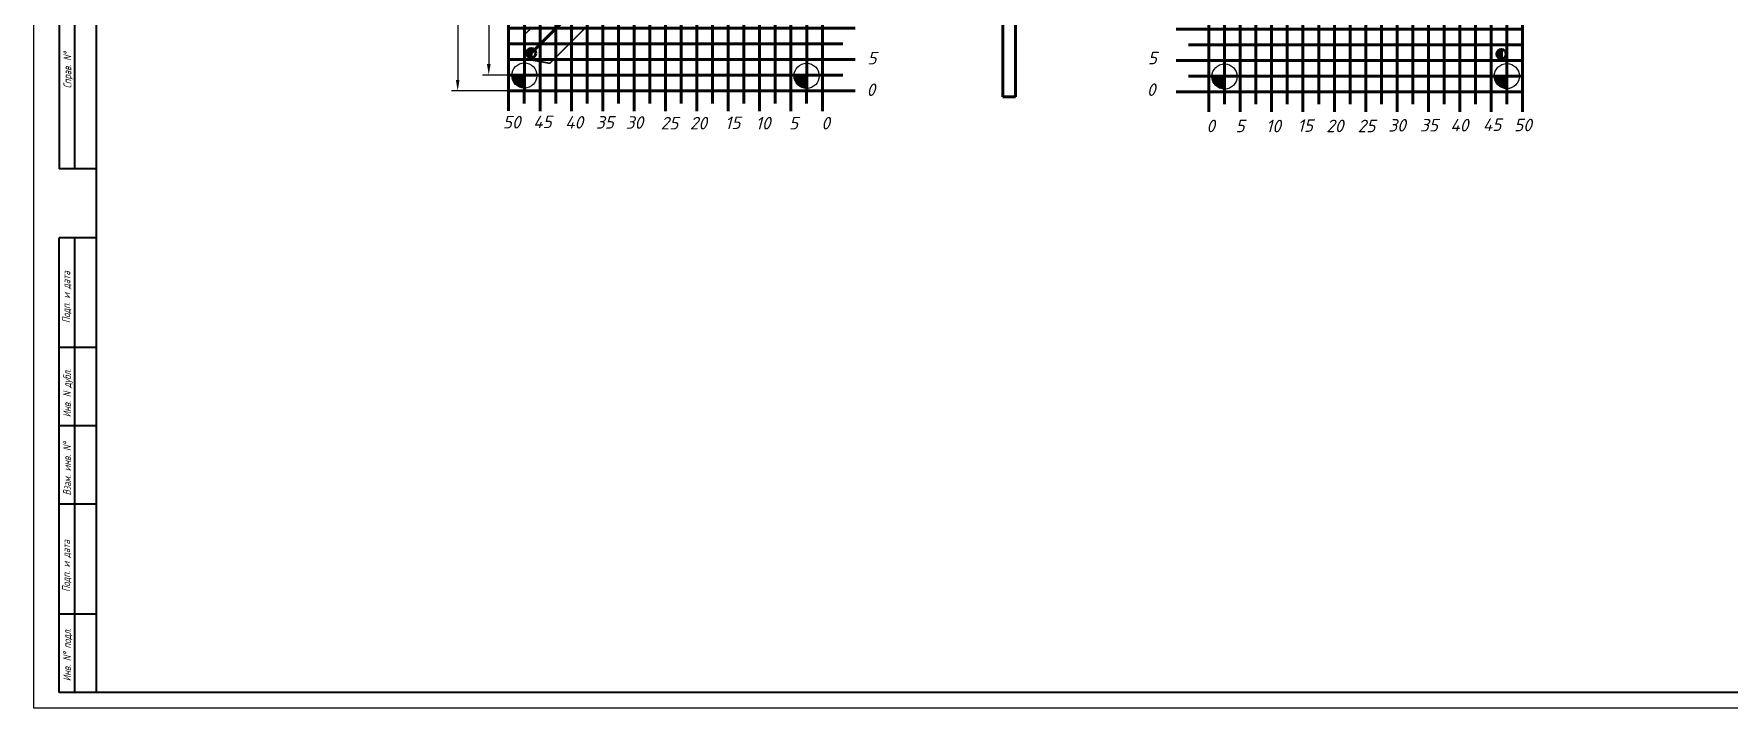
# Model space of a CAD drawing. Header units: millimetres. Extents: x 0 to 9139, y -367 to 2333.
# Drawn here: x 6511 to 7052, y 1002 to 1217 of the extents above; entities that cross this region are included whole.
import ezdxf

# ---------------------------------------------------------------- set-up
doc = ezdxf.new("R2010")
doc.units = ezdxf.units.MM
doc.header["$LTSCALE"] = 0.5
doc.layers.get('0').update_dxf_attribs({"lineweight": 60})
doc.layers.get('Defpoints').update_dxf_attribs({"color": 5})
for name, color, linetype in [('3-размеры', 6, 'Continuous'), ('BottomLayer', 5, 'Continuous'), ('KONTUR', 7, 'Continuous'), ('PDF _Текст', 7, 'Continuous'), ('TopLayer', 1, 'Continuous')]:
    doc.layers.add(name, color=color, linetype=linetype)
for name, color, linetype, lineweight in [('Основная', 7, 'Continuous', 40), ('Слой1', 7, 'Continuous', 60), ('текст', 7, 'Continuous', 30)]:
    doc.layers.add(name, color=color, linetype=linetype, lineweight=lineweight)
doc.styles.add('PDF ISOCPEUR Italic', font='isocpeui.ttf')
doc.styles.get("Standard").update_dxf_attribs({"font": 'isocpeui.ttf', "width": 0.9})
doc.styles.add('стиль1', font='romans.shx', dxfattribs={"width": 0.75, "oblique": 15, "height": 3.5})
doc.dimstyles.new('ISO-25', dxfattribs={"dimtxt": 3.5, "dimasz": 3.5, "dimexe": 2, "dimexo": 0, "dimgap": 1, "dimtad": 1, "dimtoh": 1, "dimdec": 0, "dimtxsty": 'Standard', "dimcen": 2.5, "dimadec": 0, "dimazin": 0, "dimtfac": 1, "dimtdec": 0, "dimtmove": 0, "dimatfit": 3, "dimldrblk": 'DOTSMALL', "dimfxl": 1, "dimarcsym": 0})

# ---------------------------------------------------------------- blocks, each defined once
blk = doc.blocks.new('*U89')
for p, q in [((-7.5, 3.22), (-7.5, -3.22)), ((-2.5, 3.22), (-2.5, -0.78)), ((2.5, 3.22), (2.5, -3.22)), ((7.5, 3.22), (7.5, -0.78))]:
    blk.add_line(p, q)
blk = doc.blocks.new('*U90')
at = {"color": 0, "linetype": 'ByBlock', "lineweight": -2, "transparency": 16777216}
for p in [(0, 0), (20, 0), (40, 0), (60, 0), (80, 0)]:
    blk.add_blockref('*U89', p, dxfattribs=at)
blk = doc.blocks.new('*U91')
blk.add_line((0, 1.97), (0, -1.97))
blk = doc.blocks.new('*U92')
at = {"color": 0, "linetype": 'ByBlock', "lineweight": -2, "transparency": 16777216}
for p in [(0, 0), (10, 0), (20, 0), (30, 0), (40, 0), (50, 0), (60, 0), (70, 0), (80, 0), (90, 0), (100, 0), (110, 0), (120, 0), (130, 0), (140, 0), (150, 0), (160, 0), (170, 0), (180, 0), (190, 0), (200, 0), (210, 0), (220, 0), (230, 0), (240, 0), (250, 0)]:
    blk.add_blockref('*U91', p, dxfattribs=at)
blk = doc.blocks.new('*U93')
blk.add_line((3.25, 0), (-3.25, 0))
blk = doc.blocks.new('*U94')
at = {"color": 0, "linetype": 'ByBlock', "lineweight": -2, "transparency": 16777216}
for p in [(0, 0), (0, -5), (0, -10), (0, -15), (0, -20), (0, -25), (0, -30), (0, -35), (0, -40), (0, -45), (0, -50), (0, -55), (0, -60), (0, -65), (0, -70), (0, -75), (0, -80), (0, -85), (0, -90), (0, -95), (0, -100), (0, -105), (0, -110), (0, -115), (0, -120), (0, -125), (0, -130), (0, -135), (0, -140), (0, -145), (0, -150), (0, -155), (0, -160), (0, -165), (0, -170), (0, -175), (0, -180), (0, -185), (0, -190), (0, -195), (0, -200), (0, -205), (0, -210), (0, -215), (0, -220), (0, -225), (0, -230), (0, -235), (0, -240), (0, -245), (0, -250)]:
    blk.add_blockref('*U93', p, dxfattribs=at)
blk = doc.blocks.new('*U85')
for p, q in [((-50, 5), (50, 5)), ((-50, 0), (50, 0)), ((50, -5), (-50, -5))]:
    blk.add_line(p, q)
blk = doc.blocks.new('*U86')
at = {"color": 0, "linetype": 'ByBlock', "lineweight": -2, "transparency": 16777216}
for p in [(0, 285), (0, 270), (0, 255), (0, 240), (0, 225), (0, 210), (0, 195), (0, 180), (0, 165), (0, 150), (0, 135), (0, 120), (0, 105), (0, 90), (0, 75), (0, 60), (0, 45), (0, 30), (0, 15), (0, 0)]:
    blk.add_blockref('*U85', p, dxfattribs=at)
blk = doc.blocks.new('*U87')
for p, q in [((-5, 152.5), (-5, 147.5)), ((0, -152.5), (0, 152.5)), ((5, -152.5), (5, 152.5)), ((-5, 147.5), (-5, -152.5))]:
    blk.add_line(p, q)
blk = doc.blocks.new('*U88')
at = {"color": 0, "linetype": 'ByBlock', "lineweight": -2, "transparency": 16777216}
for p in [(0, 0), (15, 0), (30, 0), (45, 0), (60, 0), (75, 0), (90, 0)]:
    blk.add_blockref('*U87', p, dxfattribs=at)
blk = doc.blocks.new('*U101')
for p, q in [((-7.5, 3.22), (-7.5, -3.22)), ((-2.5, 3.22), (-2.5, -0.78)), ((2.5, 3.22), (2.5, -3.22)), ((7.5, 3.22), (7.5, -0.78))]:
    blk.add_line(p, q)
blk = doc.blocks.new('*U102')
at = {"color": 0, "linetype": 'ByBlock', "lineweight": -2, "transparency": 16777216}
for p in [(0, 0), (20, 0), (40, 0), (60, 0), (80, 0)]:
    blk.add_blockref('*U101', p, dxfattribs=at)
blk = doc.blocks.new('*U103')
blk.add_line((0, 1.97), (0, -1.97))
blk = doc.blocks.new('*U104')
at = {"color": 0, "linetype": 'ByBlock', "lineweight": -2, "transparency": 16777216}
for p in [(0, 0), (10, 0), (20, 0), (30, 0), (40, 0), (50, 0), (60, 0), (70, 0), (80, 0), (90, 0), (100, 0), (110, 0), (120, 0), (130, 0), (140, 0), (150, 0), (160, 0), (170, 0), (180, 0), (190, 0), (200, 0), (210, 0), (220, 0), (230, 0), (240, 0), (250, 0)]:
    blk.add_blockref('*U103', p, dxfattribs=at)
blk = doc.blocks.new('*U99')
blk.add_line((3.25, 0), (-3.25, 0))
blk = doc.blocks.new('*U100')
at = {"color": 0, "linetype": 'ByBlock', "lineweight": -2, "transparency": 16777216}
for p in [(0, 0), (0, -5), (0, -10), (0, -15), (0, -20), (0, -25), (0, -30), (0, -35), (0, -40), (0, -45), (0, -50), (0, -55), (0, -60), (0, -65), (0, -70), (0, -75), (0, -80), (0, -85), (0, -90), (0, -95), (0, -100), (0, -105), (0, -110), (0, -115), (0, -120), (0, -125), (0, -130), (0, -135), (0, -140), (0, -145), (0, -150), (0, -155), (0, -160), (0, -165), (0, -170), (0, -175), (0, -180), (0, -185), (0, -190), (0, -195), (0, -200), (0, -205), (0, -210), (0, -215), (0, -220), (0, -225), (0, -230), (0, -235), (0, -240), (0, -245), (0, -250)]:
    blk.add_blockref('*U99', p, dxfattribs=at)
blk = doc.blocks.new('*D111')
at = {"layer": '3-размеры', "color": 0, "lineweight": -2, "transparency": 16777216}
for p, q in [((6662.72, 1504.26), (6644.48, 1504.26)), ((6646.48, 1500.76), (6646.48, 1202.76)), ((6662.72, 1199.26), (6644.48, 1199.26))]:
    blk.add_line(p, q, dxfattribs=at)
at = {"layer": '3-размеры', "color": 0, "transparency": 16777216}
for points in [[(6645.9, 1500.76), (6647.06, 1500.76), (6646.48, 1504.26)], [(6645.9, 1202.76), (6647.06, 1202.76), (6646.48, 1199.26)]]:
    blk.add_solid(points, dxfattribs=at)
at = {"layer": 'Defpoints', "color": 0, "transparency": 16777216}
for p in [(6662.72, 1504.26), (6646.48, 1199.26), (6662.72, 1199.26)]:
    blk.add_point(p, dxfattribs=at)
at = {"layer": '3-размеры', "color": 0, "transparency": 16777216, "insert": (6643.73, 1351.76), "char_height": 3.5, "attachment_point": 5, "rotation": 90}
blk.add_mtext('150h12', dxfattribs=at)
blk = doc.blocks.new('_DotSmall')
at = {"color": 0, "linetype": 'ByBlock', "const_width": 0.5}
blk.add_lwpolyline([(-0.0625, 0, 1), (0.0625, 0, 1)], format="xyb", close=True, dxfattribs=at)
blk = doc.blocks.new('*D106')
at = {"layer": '3-размеры', "color": 0, "lineweight": -2, "transparency": 16777216}
for p, q in [((6667.72, 1494.26), (6654.39, 1494.26)), ((6656.39, 1490.76), (6656.39, 1207.79)), ((6667.73, 1204.29), (6654.39, 1204.29))]:
    blk.add_line(p, q, dxfattribs=at)
at = {"layer": '3-размеры', "color": 0, "transparency": 16777216}
for points in [[(6655.81, 1490.76), (6656.97, 1490.76), (6656.39, 1494.26)], [(6655.81, 1207.79), (6656.97, 1207.79), (6656.39, 1204.29)]]:
    blk.add_solid(points, dxfattribs=at)
at = {"layer": 'Defpoints', "color": 0, "transparency": 16777216}
for p in [(6667.72, 1494.26), (6656.39, 1204.29), (6667.73, 1204.29)]:
    blk.add_point(p, dxfattribs=at)
at = {"layer": '3-размеры', "color": 0, "transparency": 16777216, "insert": (6653.64, 1349.28), "char_height": 3.5, "attachment_point": 5, "rotation": 90}
blk.add_mtext('145%%P0.2', dxfattribs=at)
blk = doc.blocks.new('*U95')
for p, q in [((-5, 147.5), (-5, 152.5)), ((0.01, 147.5), (0, 152.5)), ((5, 152.5), (5, -152.5)), ((-5, 147.5), (-5, -152.5)), ((0.01, -152.5), (0.01, 147.5))]:
    blk.add_line(p, q)
blk = doc.blocks.new('*U96')
at = {"color": 0, "linetype": 'ByBlock', "lineweight": -2, "transparency": 16777216}
for p in [(0, 0), (15, 0), (30, 0), (45, 0), (60, 0), (75, 0), (90, 0)]:
    blk.add_blockref('*U95', p, dxfattribs=at)
blk = doc.blocks.new('*U97')
for p, q in [((50, 5), (-50, 5)), ((-50, 0), (50, 0)), ((-50, -5), (50, -5))]:
    blk.add_line(p, q)
blk = doc.blocks.new('*U98')
at = {"color": 0, "linetype": 'ByBlock', "lineweight": -2, "transparency": 16777216}
for p in [(0, 285), (0, 270), (0, 255), (0, 240), (0, 225), (0, 210), (0, 195), (0, 180), (0, 165), (0, 150), (0, 135), (0, 120), (0, 105), (0, 90), (0, 75), (0, 60), (0, 45), (0, 30), (0, 15), (0, 0)]:
    blk.add_blockref('*U97', p, dxfattribs=at)

msp = doc.modelspace()

# ---------------------------------------------------------------- hatches: boundary and pattern name
h = msp.add_hatch(color=256)
h.dxf.hatch_style = 1
h.paths.add_polyline_path([(6669.91, 1212.8, 0.414214), (6668.41, 1211.3, 0.414214), (6669.91, 1209.8), (6669.91, 1211.3)])
h = msp.add_hatch(color=256)
h.dxf.hatch_style = 1
h.paths.add_polyline_path([(6979.19, 1212.47, 0.414214), (6977.69, 1210.97, 0.414214), (6979.19, 1209.47), (6979.19, 1210.97)])
at = {"layer": 'BottomLayer'}
h = msp.add_hatch(color=256, dxfattribs=at)
h.dxf.hatch_style = 1
edge = h.paths.add_edge_path()
edge.add_line((6667.73, 1204.16), (6663.73, 1204.16))
edge.add_arc((6667.76, 1204.19), 4.03, 180.378, 269.622)
edge.add_line((6667.73, 1200.16), (6667.73, 1204.16))
h = msp.add_hatch(color=256, dxfattribs=at)
h.dxf.hatch_style = 1
edge = h.paths.add_edge_path()
edge.add_line((6757.71, 1204.05), (6753.71, 1204.05))
edge.add_arc((6757.73, 1204.07), 4.03, 180.378, 269.622)
edge.add_line((6757.71, 1200.05), (6757.71, 1204.05))
h = msp.add_hatch(color=256, dxfattribs=at)
h.dxf.hatch_style = 1
edge = h.paths.add_edge_path()
edge.add_line((6890.94, 1203.84), (6886.94, 1203.84))
edge.add_arc((6890.97, 1203.87), 4.03, 180.378, 269.622)
edge.add_line((6890.94, 1199.84), (6890.94, 1203.84))
h = msp.add_hatch(color=256, dxfattribs=at)
h.dxf.hatch_style = 1
edge = h.paths.add_edge_path()
edge.add_line((6980.94, 1203.97), (6976.94, 1203.97))
edge.add_arc((6980.96, 1204), 4.03, 180.378, 269.622)
edge.add_line((6980.94, 1199.97), (6980.94, 1203.97))

# ---------------------------------------------------------------- linework, layer by layer
for p, q in [((6662.72, 1199.26), (6662.72, 1499.26)), ((6762.72, 1199.26), (6762.72, 1499.26)), ((6985.95, 1498.97), (6985.95, 1198.97)), ((6762.72, 1496.76), (6762.72, 1199.26)), ((6820.27, 1228.86), (6820.27, 1197.33)), ((6824.27, 1228.86), (6824.27, 1197.33)), ((6762.72, 1204.26), (6762.72, 1209.26)), ((6662.72, 1199.26), (6662.72, 1204.26)), ((6665.22, 1199.26), (6662.72, 1199.26)), ((6662.72, 1199.26), (6662.72, 1192.87)), ((6662.72, 1199.26), (6667.73, 1199.26)), ((6762.72, 1199.26), (6665.22, 1199.26)), ((6824.27, 1197.33), (6820.27, 1197.33)), ((6885.95, 1198.97), (6888.45, 1198.97)), ((6985.95, 1198.97), (6985.95, 1192.53))]:
    msp.add_line(p, q)
for centre in [(6667.73, 1204.16), (6757.71, 1204.05), (6890.94, 1203.84), (6980.94, 1203.97)]:
    msp.add_circle(centre, 4, dxfattribs=at)
at = {"layer": 'KONTUR'}
for p, q in [((6511.38, 1002.42), (6511.38, 1596.42)), ((7352.38, 1002.42), (6511.38, 1002.42))]:
    msp.add_line(p, q, dxfattribs=at)
at = {"layer": 'TopLayer'}
for points, const_width in [([(6703.94, 1245.34), (6669.91, 1211.3)], 1), ([(6706.28, 1238.47), (6675.85, 1208.04)], 0.508), ([(6669.91, 1219.3), (6667.72, 1217.12)], 0.508), ([(6667.72, 1209.47), (6667.72, 1217.12)], 0.508), ([(6673.14, 1208.54), (6667.72, 1209.47)], 0.508), ([(6675.85, 1208.04), (6673.14, 1208.54)], 0.508)]:
    msp.add_lwpolyline(points, dxfattribs=dict(at, const_width=const_width))
for points, const_width in [([(6667.85, 1217.12, -1), (6667.6, 1217.12, -1)], 0.254), ([(6667.85, 1217.12, -1), (6667.6, 1217.12, -1)], 0.254), ([(6670.16, 1211.3, -1), (6669.66, 1211.3, -1)], 0.5), ([(6667.85, 1209.47, -1), (6667.6, 1209.47, -1)], 0.254), ([(6667.85, 1209.47, -1), (6667.6, 1209.47, -1)], 0.254), ([(6673.79, 1208.41, -1), (6673.53, 1208.41, -1)], 0.254), ([(6673.82, 1208.41, -1), (6673.57, 1208.41, -1)], 0.254), ([(6675.98, 1208.04, -1), (6675.73, 1208.04, -1)], 0.254), ([(6675.98, 1208.04, -1), (6675.73, 1208.04, -1)], 0.254)]:
    msp.add_lwpolyline(points, format="xyb", close=True, dxfattribs=dict(at, const_width=const_width))
at = {"layer": 'Основная'}
for p, q in [((6531.38, 1047.42), (6531.38, 1591.42)), ((6519.38, 1294.42), (6519.38, 1174.42)), ((6524.38, 1174.42), (6524.38, 1294.42)), ((6531.38, 1174.42), (6519.38, 1174.42)), ((6519.38, 1007.42), (6519.38, 1152.42)), ((6531.38, 1152.42), (6519.38, 1152.42)), ((6524.38, 1007.42), (6524.38, 1152.42)), ((6531.38, 1117.42), (6519.38, 1117.42)), ((6531.38, 1092.42), (6519.38, 1092.42)), ((6531.38, 1067.42), (6519.38, 1067.42)), ((6531.38, 1007.42), (6531.38, 1047.42)), ((6531.38, 1032.42), (6519.38, 1032.42)), ((7347.38, 1007.42), (6519.38, 1007.42))]:
    msp.add_line(p, q, dxfattribs=at)
at = {"layer": 'Слой1'}
for p, q in [((6669.91, 1209.8), (6669.91, 1212.8)), ((6669.91, 1211.3), (6669.91, 1209.8)), ((6979.19, 1209.47), (6979.19, 1212.47)), ((6979.19, 1210.97), (6979.19, 1209.47))]:
    msp.add_line(p, q, dxfattribs=at)
for centre in [(6669.91, 1211.3), (6979.19, 1210.97)]:
    msp.add_circle(centre, 1.5, dxfattribs=at)

# ---------------------------------------------------------------- block references
for name, p in [('*U96', (6667.72, 1351.76)), ('*U88', (6890.95, 1351.47)), ('*U98', (6712.72, 1204.26)), ('*U86', (6935.95, 1203.97)), ('*U94', (6882.7, 1448.97)), ('*U90', (6893.45, 1195.75))]:
    msp.add_blockref(name, p)
at = {"extrusion": (0, 0, -1), "zscale": -1}
for name, p in [('*U100', (-6765.97, 1449.26)), ('*U102', (-6755.22, 1196.04))]:
    msp.add_blockref(name, p, dxfattribs=at)
at = {"extrusion": (0, 0, -1), "zscale": -1, "rotation": 270}
msp.add_blockref('*U104', (-6771.19, 1449.26), dxfattribs=at)
at = {"rotation": 270}
msp.add_blockref('*U92', (6877.48, 1448.97), dxfattribs=at)

# ---------------------------------------------------------------- texts
at = {"layer": 'PDF _Текст', "char_height": 4, "attachment_point": 7, "style": 'PDF ISOCPEUR Italic'}
for s, insert in [('5', (6777.1, 1207.7)), ('5', (6866.47, 1207.73)), ('0', (6776.82, 1197.62)), ('0', (6866.18, 1197.64)), ('50', (6660.86, 1187.27)), ('45', (6670.55, 1187.37)), ('40', (6680.71, 1187.22)), ('35', (6690.54, 1187.21)), ('30', (6700.05, 1187.17)), ('25', (6711.16, 1186.95)), ('20', (6720.48, 1186.96)), ('15', (6731.7, 1187.08)), ('10', (6741.45, 1186.95)), ('5', (6752.1, 1186.96)), ('0', (6762.39, 1186.96)), ('0', (6885.15, 1186.07)), ('5', (6894.43, 1186.07)), ('10', (6904.16, 1186.05)), ('15', (6914.21, 1186.18)), ('20', (6923.37, 1186.07)), ('25', (6933.37, 1186.06)), ('30', (6943.16, 1186.28)), ('35', (6953.26, 1186.31)), ('40', (6962.93, 1186.32)), ('45', (6973.27, 1186.47)), ('50', (6983.23, 1186.37))]:
    msp.add_mtext(s, dxfattribs=dict(at, insert=insert))
at = {"layer": 'текст', "style": 'стиль1', "oblique": 15, "width": 0.75}
for s, p in [('Справ. N%%d', (6523.29, 1200.05)), ('Подп. и дата', (6522.95, 1125.19)), ('Инв. N дубл.', (6523.2, 1095.17)), ('Взам. инв. N%%d', (6523.2, 1070.24)), ('Подп. и дата', (6522.9, 1039.46)), ('Инв. N%%d подл.', (6523.2, 1010.99))]:
    msp.add_text(s, height=2.5, rotation=90, dxfattribs=at).set_placement(p)

# ---------------------------------------------------------------- dimensions: what is measured, and where the dimension line sits
at = {"layer": '3-размеры'}
for base, p1, p2, text, picture, middle in [((6646.48, 1199.26), (6662.72, 1504.26), (6662.72, 1199.26), '150h12', '*D111', (6643.73, 1351.76)), ((6656.39, 1204.29), (6667.72, 1494.26), (6667.73, 1204.29), '145%%P0.2', '*D106', (6653.64, 1349.28))]:
    dim = msp.add_linear_dim(base=base, p1=p1, p2=p2, angle=90, text=text, dimstyle='ISO-25', dxfattribs=at)
    dim.commit()
    dim.dimension.update_dxf_attribs({"geometry": picture, "text_midpoint": middle})

doc.saveas('drawing.dxf')
